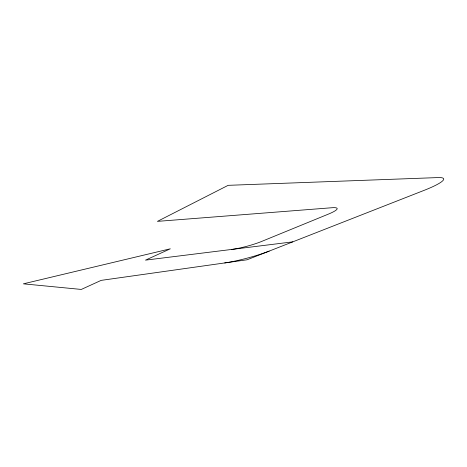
<?xml version="1.0" encoding="UTF-8"?>
<svg xmlns="http://www.w3.org/2000/svg" width="467" height="467" viewBox="0 0 467 467"><rect width="100%" height="100%" fill="white"/><g stroke="black" fill="none" stroke-linecap="round" stroke-linejoin="round"><path stroke-width="0.7" d="M292.756 241.859L145.482 260.142L170.344 248.794L23.35 283.837L81.293 289.435L101.146 280.375L247.031 259.792L423.931 190.431A42.304 6.036 -17 0 0 438.017 177.577L228.159 185.329L157.42 221.376L331.949 207.733A24.774 3.701 -16 0 1 328.208 214.19L261.573 241.468A22.474 3.117 -15.2 0 1 231.527 249.46M269.185 251.106A33.647 4.197 -15.1 0 1 224.691 262.944"/></g></svg>
